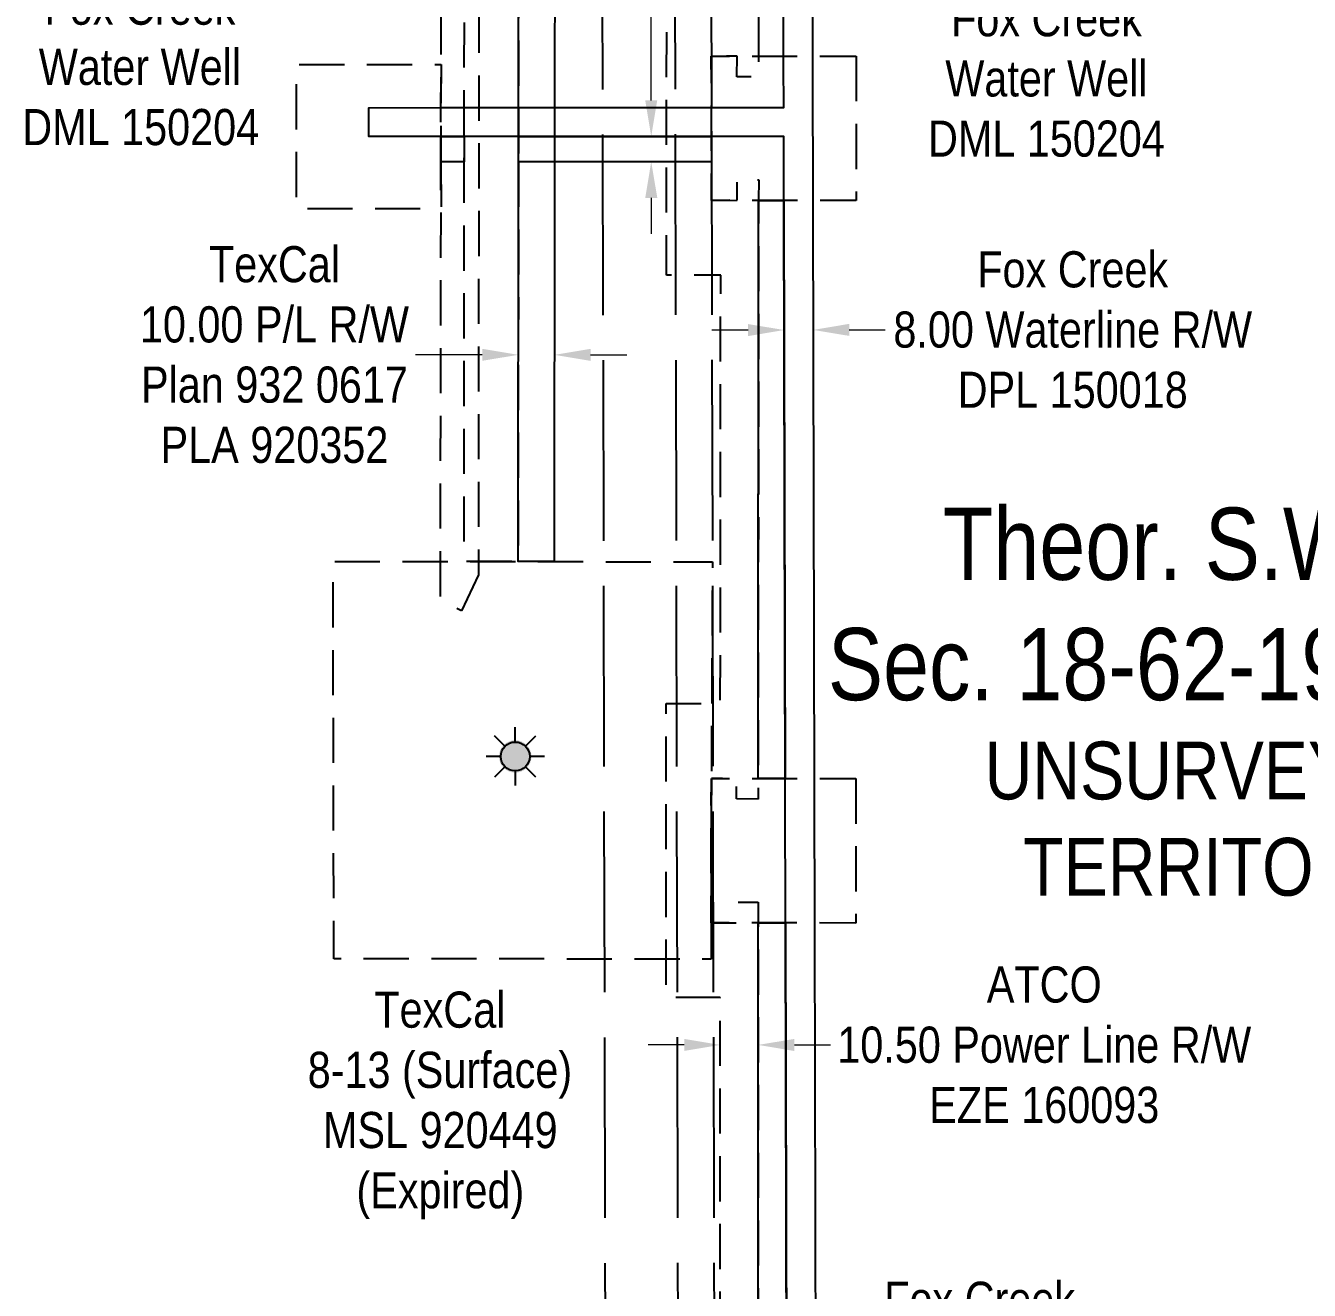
# Model space of a CAD drawing. Extents: x 500622 to 512229, y 6022177 to 6028063.
# Drawn here: x 509487.5 to 509842.9, y 6023562 to 6023912.2 of the extents above; entities that cross this region are included whole.
import ezdxf

# ---------------------------------------------------------------- set-up
doc = ezdxf.new("R2010")
doc.units = 0
doc.header["$LTSCALE"] = 5
doc.header["$PDMODE"] = 3
doc.header["$PDSIZE"] = 30
for name, pattern in [('foc-ACCESSROAD', [3.75, 2.5, -1.25]), ('foc-FLOWLINE', [3.75, 2.5, -1.25]), ('foc-UNSURVEYED', [12.5, 10, -2.5])]:
    doc.linetypes.add(name, pattern=pattern)
doc.layers.get('Defpoints').update_dxf_attribs({"color": 9})
for name, color, linetype in [('C-SYMBOL', 7, 'Continuous'), ('F-AR', 190, 'foc-ACCESSROAD'), ('F-EZE', 190, 'foc-FLOWLINE'), ('F-RW', 190, 'Continuous'), ('F-WS', 190, 'foc-ACCESSROAD'), ('F-WS-S', 190, 'Continuous'), ('L-UNS-T', 3, 'Continuous'), ('L-USEC', 7, 'foc-UNSURVEYED')]:
    doc.layers.add(name, color=color, linetype=linetype)
for name, color, linetype, lineweight in [('F-EZE-T', 190, 'Continuous', 9), ('F-RW-T', 190, 'Continuous', 9), ('F-WS-T', 190, 'Continuous', 9)]:
    doc.layers.add(name, color=color, linetype=linetype, lineweight=lineweight)
doc.styles.add('175L', font='ARIALN.TTF', dxfattribs={"height": 20})
doc.styles.add('80CG', font='ARIALN.TTF', dxfattribs={"height": 10})
doc.styles.add('80L', font='ARIALN.TTF', dxfattribs={"height": 10})
doc.dimstyles.new('Compass 5 000', dxfattribs={"dimscale": 5, "dimtxt": 9, "dimasz": 2, "dimexe": 0.2, "dimexo": 0.0625, "dimgap": 0.5, "dimtad": 0, "dimtih": 1, "dimtoh": 1, "dimzin": 0, "dimdsep": 46, "dimtxsty": '80CG', "dimcen": 0.1, "dimse1": 1, "dimse2": 1, "dimclrd": 256, "dimclrt": 256, "dimaunit": 1, "dimadec": 4, "dimazin": 0, "dimtfac": 0.06, "dimtofl": 0, "dimtmove": 0, "dimatfit": 1, "dimfxl": 0.2, "dimtolj": 1, "dimtzin": 0, "dimlwd": -1, "dimarcsym": 0})

# ---------------------------------------------------------------- blocks, each defined once
blk = doc.blocks.new('*D673')
at = {"layer": 'Defpoints', "color": 0, "transparency": 16777216}
for p in [(509653.23, 6023881.52), (509660.67, 6023881.52), (509653.23, 6023874.52)]:
    blk.add_point(p, dxfattribs=at)
at = {"layer": 'F-RW-T', "transparency": 16777216}
for p, q in [((509660.65, 6023939.14), (509650.65, 6023939.14)), ((509660.67, 6023891.52), (509660.65, 6023939.14)), ((509660.68, 6023864.52), (509660.68, 6023854.52))]:
    blk.add_line(p, q, dxfattribs=at)
for points in [[(509662.33, 6023891.52), (509659, 6023891.52), (509660.67, 6023881.52)], [(509662.35, 6023864.52), (509659.01, 6023864.52), (509660.67, 6023874.52)]]:
    blk.add_solid(points, dxfattribs=at)
at = {"layer": 'F-RW-T', "transparency": 16777216, "insert": (509617.16, 6023939.14), "char_height": 10, "attachment_point": 5, "style": '80CG', "bg_fill": 3, "box_fill_scale": 1.1, "bg_fill_color": 256, "bg_fill_true_color": 13158600, "bg_fill_transparency": 0}
blk.add_mtext('\\A1;Fox Creek\\P7.00 A/R\\PDLO 150181', dxfattribs=at)
blk = doc.blocks.new('*D674')
at = {"layer": 'Defpoints', "color": 0, "transparency": 16777216}
for p in [(509697.47, 6023828.51), (509705.48, 6023828.53), (509705.48, 6023827.95)]:
    blk.add_point(p, dxfattribs=at)
at = {"layer": 'F-RW-T', "transparency": 16777216}
for p, q in [((509687.47, 6023827.91), (509677.47, 6023827.89)), ((509715.48, 6023827.97), (509725.48, 6023827.99))]:
    blk.add_line(p, q, dxfattribs=at)
for points in [[(509687.47, 6023829.57), (509687.47, 6023826.24), (509697.47, 6023827.93)], [(509715.48, 6023829.63), (509715.49, 6023826.3), (509705.48, 6023827.95)]]:
    blk.add_solid(points, dxfattribs=at)
at = {"layer": 'F-RW-T', "transparency": 16777216, "insert": (509777.36, 6023827.99), "char_height": 10, "attachment_point": 5, "style": '80CG'}
blk.add_mtext('\\A1;Fox Creek\\P8.00 Waterline R/W\\PDPL 150018', dxfattribs=at)
blk = doc.blocks.new('*D679')
at = {"layer": 'Defpoints', "color": 0, "transparency": 16777216}
for p in [(509623.88, 6023830.04), (509633.87, 6023830.03), (509623.87, 6023821.06)]:
    blk.add_point(p, dxfattribs=at)
at = {"layer": 'F-RW-T', "transparency": 16777216}
for p, q in [((509613.87, 6023821.07), (509595.45, 6023821.08)), ((509643.87, 6023821.05), (509653.87, 6023821.04))]:
    blk.add_line(p, q, dxfattribs=at)
for points in [[(509613.88, 6023822.73), (509613.87, 6023819.4), (509623.87, 6023821.06)], [(509643.87, 6023822.71), (509643.87, 6023819.38), (509633.87, 6023821.05)]]:
    blk.add_solid(points, dxfattribs=at)
at = {"layer": 'F-RW-T', "transparency": 16777216, "insert": (509556.36, 6023821.08), "char_height": 10, "attachment_point": 5, "style": '80CG'}
blk.add_mtext('\\A1;TexCal\\P10.00 P/L R/W\\PPlan 932 0617\\PPLA 920352', dxfattribs=at)
blk = doc.blocks.new('GAS')
h = blk.add_hatch(color=255)
h.dxf.hatch_style = 1
edge = h.paths.add_edge_path()
edge.add_arc((0, 0), 0.9, 0, 360)
for p, q in [((0, 0.808), (0, 1.616)), ((-0.571, 0.571), (-1.142, 1.142)), ((0.571, 0.571), (1.142, 1.142)), ((-0.808, 0), (-1.616, 0)), ((1.616, 0), (0.808, 0)), ((-0.571, -0.571), (-1.142, -1.142)), ((1.142, -1.142), (0.571, -0.571)), ((0, -0.808), (0, -1.616))]:
    blk.add_line(p, q)
blk.add_circle((0, 0), 0.8)
blk = doc.blocks.new('*D998')
at = {"layer": 'Defpoints', "color": 0, "transparency": 16777216}
for p in [(509690.25, 6023545.93), (509698.09, 6023545.95), (509698.1, 6023542.64)]:
    blk.add_point(p, dxfattribs=at)
at = {"layer": 'F-RW-T', "transparency": 16777216}
for p, q in [((509680.26, 6023542.59), (509670.26, 6023542.57)), ((509708.1, 6023542.66), (509718.1, 6023542.68))]:
    blk.add_line(p, q, dxfattribs=at)
for points in [[(509680.26, 6023544.26), (509680.27, 6023540.93), (509690.26, 6023542.62)], [(509708.1, 6023544.33), (509708.1, 6023540.99), (509698.1, 6023542.64)]]:
    blk.add_solid(points, dxfattribs=at)
at = {"layer": 'F-RW-T', "transparency": 16777216, "insert": (509751.59, 6023542.68), "char_height": 10, "attachment_point": 5, "style": '80CG'}
blk.add_mtext('\\A1;Fox Creek\\P7.00 A/R\\PDLO 150181', dxfattribs=at)
blk = doc.blocks.new('*D1004')
at = {"layer": 'Defpoints', "color": 0, "transparency": 16777216}
for p in [(509679.79, 6023629.84), (509690.29, 6023629.98), (509690.29, 6023629.84)]:
    blk.add_point(p, dxfattribs=at)
at = {"layer": 'F-EZE-T', "transparency": 16777216}
for p, q in [((509669.79, 6023629.99), (509659.79, 6023629.99)), ((509700.29, 6023629.97), (509710.34, 6023629.97))]:
    blk.add_line(p, q, dxfattribs=at)
for points in [[(509669.79, 6023631.65), (509669.79, 6023628.32), (509679.79, 6023629.98)], [(509700.29, 6023631.64), (509700.29, 6023628.3), (509690.29, 6023629.98)]]:
    blk.add_solid(points, dxfattribs=at)
at = {"layer": 'F-EZE-T', "transparency": 16777216, "insert": (509769.48, 6023629.97), "char_height": 10, "attachment_point": 5, "style": '80CG'}
blk.add_mtext('\\A1;ATCO\\P10.50 Power Line R/W\\PEZE 160093', dxfattribs=at)

msp = doc.modelspace()

# ---------------------------------------------------------------- linework, layer by layer
at = {"layer": 'F-AR', "flags": 128}
msp.add_lwpolyline([(509623.907, 6023874.506), (509623.839, 6023763.803), (509612.82, 6023763.812), (509608.835, 6023763.814), (509608.904, 6023874.5), (509608.908, 6023881.5), (509608.947, 6023944.463), (509609.087, 6024171.439), (509609.096, 6024186.566), (509613.286, 6024187.036), (509614.136, 6024187.13), (509624.1, 6024188.245), (509624.091, 6024173.116), (509623.95, 6023944.505), (509623.911, 6023881.506), (509623.907, 6023874.506)], close=True, dxfattribs=at)
at = {"layer": 'F-EZE', "flags": 128}
for points in [[(509612.816, 6023760.133), (509608.182, 6023750.155), (509602.308, 6023752.939), (509602.326, 6023763.819), (509602.484, 6023861.49), (509602.442, 6023874.498), (509602.442, 6023881.497), (509602.459, 6023889.497), (509602.484, 6023901.489), (509602.514, 6023944.445), (509602.62, 6024097.755), (509602.753, 6024170.731), (509602.781, 6024185.86), (509602.783, 6024187.017), (509602.681, 6024195.978), (509603.618, 6024195.989), (509613.182, 6024196.097), (509613.286, 6024187.036), (509613.258, 6024171.904), (509613.122, 6024097.748), (509613.092, 6024064.655), (509613.078, 6024049.659), (509612.983, 6023944.474), (509612.933, 6023889.502), (509612.926, 6023881.502), (509612.82, 6023763.812), (509612.816, 6023760.133)], [(509690.5, 6024068.269), (509690.507, 6024064.787), (509696.968, 6024064.798), (509704.968, 6024064.812), (509716.968, 6024064.832), (509725.94, 6024064.848), (509725.967, 6024049.865), (509705.001, 6024049.828), (509697, 6024049.814), (509690.007, 6024049.801), (509690.295, 6023944.706), (509690.407, 6023903.772), (509690.404, 6023898.02), (509684.407, 6023898.059), (509684.445, 6023903.771), (509677.308, 6023903.781), (509677.338, 6023889.528), (509677.355, 6023881.528), (509677.37, 6023874.528), (509677.392, 6023863.822), (509684.443, 6023863.878), (509684.424, 6023869.506), (509690.421, 6023869.527), (509690.404, 6023863.771), (509690.4, 6023861.536), (509690.271, 6023703.756), (509690.264, 6023698.026), (509684.268, 6023698.119), (509684.355, 6023703.777), (509677.73, 6023703.77), (509677.313, 6023703.77), (509677.274, 6023663.777), (509677.815, 6023663.777), (509684.335, 6023663.785), (509684.319, 6023669.517), (509690.316, 6023669.535), (509690.312, 6023663.757), (509690.223, 6023503.553), (509690.209, 6023497.819), (509684.212, 6023497.851), (509684.243, 6023503.586), (509678.153, 6023503.596), (509677.237, 6023503.598), (509677.217, 6023489.39), (509677.206, 6023481.389), (509677.195, 6023476.732), (509677.192, 6023474.39), (509677.179, 6023463.605), (509678.238, 6023463.605), (509717.179, 6023463.569), (509717.646, 6023463.568), (509717.634, 6023451.075), (509679.666, 6023451.115), (509679.654, 6023442.867), (509678.281, 6023442.869), (509664.65, 6023442.882), (509664.663, 6023451.125), (509656.658, 6023451.133), (509656.672, 6023466.128), (509664.687, 6023466.121), (509664.699, 6023474.363), (509664.711, 6023481.363), (509664.723, 6023489.364), (509664.778, 6023524.33), (509678.109, 6023524.316), (509679.728, 6023524.313), (509679.794, 6023643.078), (509677.858, 6023643.08), (509664.766, 6023643.09), (509664.775, 6023653.748), (509664.84, 6023724.512), (509677.355, 6023724.499), (509677.686, 6023724.499), (509679.796, 6023724.497), (509679.901, 6023843.074), (509677.436, 6023843.076), (509664.9, 6023843.091), (509664.922, 6023874.523), (509664.927, 6023881.523), (509664.932, 6023889.523), (509664.957, 6023924.54), (509677.264, 6023924.538), (509679.923, 6023924.537), (509679.858, 6023944.674), (509679.517, 6024049.776), (509677, 6024049.766), (509646.841, 6024049.637), (509645.332, 6024049.63), (509634.009, 6024049.64), (509624.015, 6024049.649), (509613.078, 6024049.659), (509611.645, 6024049.661), (509611.586, 6024064.653), (509613.092, 6024064.655), (509624.024, 6024064.674), (509634.019, 6024064.691), (509646.81, 6024064.713), (509676.969, 6024064.764), (509684.509, 6024064.777), (509684.503, 6024068.257), (509690.5, 6024068.269)]]:
    msp.add_lwpolyline(points, close=True, dxfattribs=at)
at = {"layer": 'F-RW'}
for points in [[(509975.359, 6024166.972), (509774.709, 6024179.889), (509676.748, 6024168.943), (509646.597, 6024165.58), (509634.08, 6024164.177), (509633.945, 6023944.533), (509633.906, 6023881.51), (509633.902, 6023874.511), (509633.834, 6023763.796), (509623.839, 6023763.803), (509623.907, 6023874.506), (509623.911, 6023881.506), (509623.95, 6023944.505), (509624.091, 6024173.116), (509646.575, 6024175.671), (509676.727, 6024178.996), (509774.478, 6024189.918), (509774.478, 6024189.918), (509982.597, 6024176.52)], [(509698.197, 6023501.265), (509697.824, 6023661.537), (509697.735, 6023701.536), (509697.398, 6023861.536), (509697.368, 6023881.536), (509677.355, 6023881.528), (509647.196, 6023881.516), (509633.906, 6023881.51), (509623.911, 6023881.506), (509612.926, 6023881.502), (509608.908, 6023881.5), (509602.442, 6023881.497), (509582.442, 6023881.489), (509582.442, 6023889.489), (509602.459, 6023889.497), (509608.913, 6023889.5), (509612.933, 6023889.502), (509623.916, 6023889.506), (509633.911, 6023889.51), (509647.179, 6023889.516), (509677.338, 6023889.528), (509697.35, 6023889.536), (509697.313, 6023901.536), (509697.222, 6023944.727)], [(509705.23, 6023944.752), (509705.325, 6023901.536), (509705.412, 6023861.536), (509705.761, 6023701.536), (509705.848, 6023661.536), (509706.198, 6023501.316)]]:
    msp.add_lwpolyline(points, dxfattribs=at)
for points in [[(509602.442, 6023874.498), (509602.442, 6023881.497), (509608.908, 6023881.5), (509608.904, 6023874.5), (509602.442, 6023874.498)], [(509677.355, 6023881.528), (509677.37, 6023874.528), (509664.922, 6023874.523), (509647.211, 6023874.516), (509633.902, 6023874.51), (509623.907, 6023874.506), (509623.911, 6023881.506), (509633.906, 6023881.51), (509647.196, 6023881.516), (509664.927, 6023881.523), (509677.355, 6023881.528)], [(509697.396, 6023863.766), (509697.4, 6023861.536), (509697.731, 6023703.75), (509697.228, 6023703.75), (509690.271, 6023703.756), (509690.4, 6023861.536), (509690.404, 6023863.771), (509697.396, 6023863.766)], [(509697.278, 6023663.75), (509697.819, 6023663.75), (509697.824, 6023661.537), (509698.192, 6023503.526), (509697.254, 6023503.527), (509690.233, 6023503.553), (509690.312, 6023663.757), (509697.278, 6023663.75)]]:
    msp.add_lwpolyline(points, close=True, dxfattribs=at)
at = {"layer": 'F-WS', "flags": 128}
for points in [[(509602.442, 6023874.498), (509602.484, 6023861.49), (509562.484, 6023861.489), (509562.484, 6023901.489), (509602.484, 6023901.489), (509602.459, 6023889.497), (509602.442, 6023881.497), (509602.442, 6023874.498)], [(509717.433, 6023903.752), (509717.403, 6023863.752), (509705.407, 6023863.76), (509697.396, 6023863.766), (509690.404, 6023863.771), (509684.443, 6023863.878), (509677.392, 6023863.822), (509677.37, 6023874.528), (509677.355, 6023881.528), (509677.338, 6023889.528), (509677.308, 6023903.781), (509684.445, 6023903.771), (509690.393, 6023903.772), (509697.319, 6023903.766), (509705.32, 6023903.76), (509717.433, 6023903.752)], [(509677.274, 6023663.777), (509677.264, 6023653.738), (509664.775, 6023653.748), (509647.677, 6023653.76), (509572.812, 6023653.817), (509572.58, 6023763.842), (509602.326, 6023763.819), (509608.835, 6023763.814), (509612.82, 6023763.812), (509623.839, 6023763.803), (509633.834, 6023763.796), (509647.445, 6023763.786), (509677.604, 6023763.763), (509677.413, 6023724.499), (509677.313, 6023703.77), (509677.274, 6023663.777)], [(509717.313, 6023703.731), (509717.273, 6023663.731), (509705.843, 6023663.741), (509697.819, 6023663.75), (509697.278, 6023663.75), (509690.303, 6023663.757), (509684.335, 6023663.785), (509677.815, 6023663.777), (509677.274, 6023663.777), (509677.313, 6023703.77), (509677.73, 6023703.77), (509684.355, 6023703.777), (509690.26, 6023703.756), (509697.228, 6023703.75), (509697.731, 6023703.75), (509705.756, 6023703.742), (509717.313, 6023703.731)]]:
    msp.add_lwpolyline(points, close=True, dxfattribs=at)
at = {"layer": 'L-USEC'}
for p, q in [((509647.063, 6023944.569), (509648.761, 6023140.395)), ((509667.172, 6023944.612), (509668.87, 6023140.458)), ((509677.227, 6023944.633), (509678.903, 6023150.544))]:
    msp.add_line(p, q, dxfattribs=at)

# ---------------------------------------------------------------- block references
at = {"layer": 'F-WS-S', "xscale": 5, "yscale": 5, "zscale": 5}
msp.add_blockref('GAS', (509623.017, 6023709.853), dxfattribs=at)

# ---------------------------------------------------------------- texts
at = {"layer": 'C-SYMBOL', "color": 3, "insert": (509818.379, 6023778.745), "char_height": 19.98922, "width": 215.86803, "attachment_point": 2, "style": '175L'}
msp.add_mtext('Theor. S.W.1/4\\PSec. 18-62-19-W.5M.', dxfattribs=at)
at = {"layer": 'F-WS-T', "char_height": 10, "attachment_point": 1, "style": '80L'}
for s, width, insert in [('\\pi6.6738;Fox Creek\\P\\pi5.081;Water Well\\P\\pi0.50735;DML 150204', 65.18251, (509486.035, 6023922.461)), ('\\pi18.73;TexCal\\P\\pi0.27851;8-13 (Surface)\\P\\pi4.5145;MSL 920449\\P\\pi13.771;(Expired)', 72.62387, (509565.282, 6023644.754))]:
    msp.add_mtext_dynamic_manual_height_columns(s, width=width, gutter_width=50, heights=[0], dxfattribs=dict(at, insert=insert))
at = {"layer": 'L-UNS-T', "color": 3, "insert": (509816.562, 6023692.518), "char_height": 15.99134, "attachment_point": 5, "style": '80L'}
msp.add_mtext_dynamic_manual_height_columns('UNSURVEYED TERRITORY', width=126.34536, gutter_width=47.474, heights=[0], dxfattribs=at)

# ---------------------------------------------------------------- dimensions: what is measured, and where the dimension line sits
at = {"layer": 'F-EZE-T'}
dim = msp.add_linear_dim(base=(509690.293, 6023629.976), p1=(509679.786, 6023629.841), p2=(509690.293, 6023629.836), angle=359.96809, text='ATCO\\P10.50 Power Line R/W\\PEZE 160093', dimstyle='Compass 5 000', dxfattribs=at)
dim.commit()
dim.dimension.update_dxf_attribs({"geometry": '*D1004', "text_midpoint": (509769.482, 6023629.965), "dimtype": 161})
at = {"layer": 'F-RW-T'}
for p1, p2, distance, text, picture, middle in [((509697.469, 6023828.513), (509705.484, 6023828.531), -0.585, 'Fox Creek\\P8.00 Waterline R/W\\PDPL 150018', '*D674', (509777.364, 6023827.99)), ((509690.254, 6023545.932), (509698.093, 6023545.951), -3.315, 'Fox Creek\\P7.00 A/R\\PDLO 150181', '*D998', (509751.594, 6023542.682))]:
    dim = msp.add_aligned_dim(p1=p1, p2=p2, distance=distance, text=text, dimstyle='Compass 5 000', dxfattribs=at)
    dim.commit()
    dim.dimension.update_dxf_attribs({"geometry": picture, "text_midpoint": middle})

# ---------------------------------------------------------------- next in the draw order: texts
at = {"layer": 'F-WS-T', "insert": (509770.082, 6023897.52), "char_height": 9.99461, "width": 64.23316, "attachment_point": 5, "style": '80CG', "bg_fill": 2}
msp.add_mtext('\\A1;Fox Creek\\PWater Well\\PDML 150204', dxfattribs=at)

# ---------------------------------------------------------------- next in the draw order: dimensions: what is measured, and where the dimension line sits
at = {"layer": 'F-RW-T'}
dim = msp.add_linear_dim(base=(509660.672, 6023881.521), p1=(509653.229, 6023874.518), p2=(509653.227, 6023881.518), angle=90.02276, text='Fox Creek\\P7.00 A/R\\PDLO 150181', dimstyle='Compass 5 000', override={"dimtfill": 1}, dxfattribs=at)
dim.commit()
dim.dimension.update_dxf_attribs({"geometry": '*D673', "text_midpoint": (509617.156, 6023939.138), "dimtype": 161})

# ---------------------------------------------------------------- next in the draw order: dimensions: what is measured, and where the dimension line sits
dim = msp.add_linear_dim(base=(509623.874, 6023821.06), p1=(509633.874, 6023830.031), p2=(509623.88, 6023830.037), angle=179.96479, text='TexCal\\P10.00 P/L R/W\\PPlan 932 0617\\PPLA 920352', dimstyle='Compass 5 000', dxfattribs=at)
dim.commit()
dim.dimension.update_dxf_attribs({"geometry": '*D679', "text_midpoint": (509556.362, 6023821.078), "dimtype": 161})

doc.saveas('drawing.dxf')
